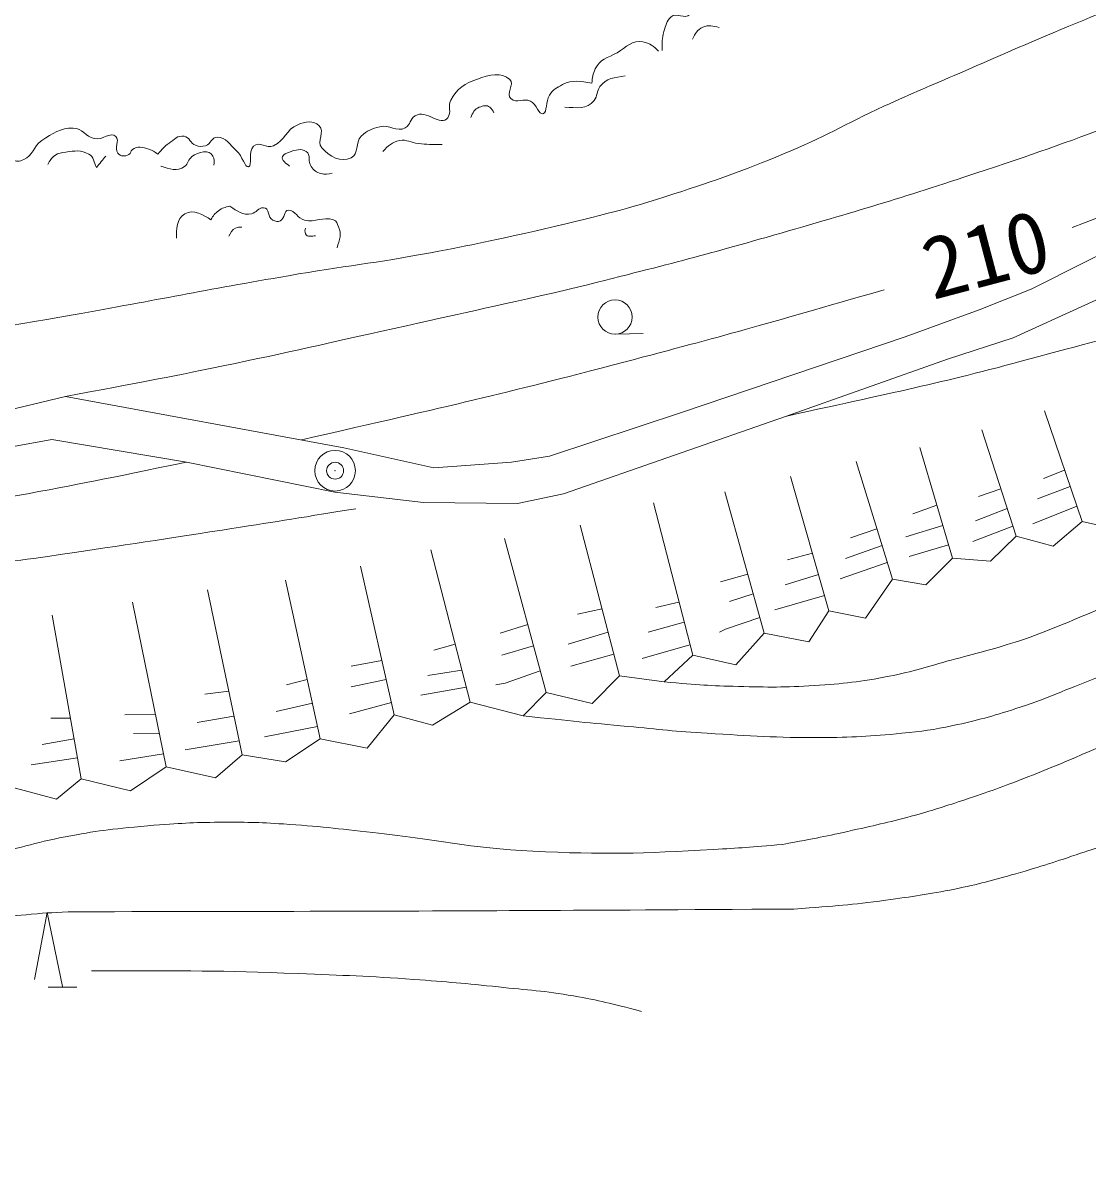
# Model space of a CAD drawing. Units: millimetres, scale not verified. Extents: x 40000 to 680000, y 20000 to 380000.
# Drawn here: x 460700 to 492134, y 250619 to 284752 of the extents above; entities that cross this region are included whole.
import ezdxf
from ezdxf.enums import TextEntityAlignment as Align

# ---------------------------------------------------------------- set-up
doc = ezdxf.new("R2010")
doc.units = ezdxf.units.MM
doc.header["$LTSCALE"] = 1000
doc.header["$PDMODE"] = 32
doc.header["$PDSIZE"] = 500
doc.layers.add('M-BGD', color=7, linetype='Continuous', lineweight=13)
doc.layers.add('M-BMK-SRVR', color=3, linetype='Continuous', lineweight=13)
doc.styles.add('ＭＳ ゴシック', font='')
doc.styles.get('ＭＳ ゴシック').set_extended_font_data('MS Gothic')

msp = doc.modelspace()

# ---------------------------------------------------------------- linework, layer by layer
at = {"layer": 'M-BGD'}
for p, q in [((478194, 275573), (479004, 275598)), ((491963, 270042), (490851, 273311)), ((490013, 269614), (489004, 272750)), ((488136, 268963), (487172, 272232)), ((486363, 268343), (485293, 271819)), ((484486, 267412), (483353, 271374)), ((490829, 271319), (491447, 271560)), ((490646, 270710), (491611, 271078)), ((482580, 266747), (481419, 270922)), ((488908, 270781), (489565, 271005)), ((480467, 266097), (479309, 270595)), ((486965, 270270), (487675, 270526)), ((488812, 270068), (489751, 270427)), ((490507, 269980), (491809, 270496)), ((478310, 265491), (477149, 269942)), ((485129, 269563), (485905, 269830)), ((486759, 269591), (487852, 269929)), ((488734, 269451), (489920, 269904)), ((476138, 265003), (474913, 269540)), ((484981, 268957), (486058, 269334)), ((486862, 269014), (488020, 269359)), ((483267, 268912), (484000, 269113)), ((471658, 264337), (470664, 268727)), ((484818, 268351), (486210, 268838)), ((469473, 263634), (468448, 268314)), ((481287, 268262), (482096, 268489)), ((483193, 268174), (484180, 268483)), ((467162, 263156), (466143, 268033)), ((464926, 262805), (463926, 267663)), ((479378, 267508), (480063, 267667)), ((481553, 267686), (482257, 267908)), ((482897, 267435), (484358, 267863)), ((462414, 262453), (461562, 267279)), ((477067, 267307), (477795, 267466)), ((474781, 266755), (475596, 267011)), ((479152, 266780), (480215, 267078)), ((476790, 266428), (477973, 266781)), ((472821, 266252), (473455, 266423)), ((474831, 266102), (475767, 266375)), ((478976, 266001), (480388, 266406)), ((470385, 265775), (471293, 265949)), ((476866, 265775), (478142, 266133)), ((472646, 265499), (473652, 265656)), ((468476, 265222), (469090, 265381)), ((470385, 265172), (471421, 265386)), ((466064, 264946), (466769, 265037)), ((472445, 264921), (473779, 265161)), ((468174, 264444), (469242, 264689)), ((470334, 264368), (471576, 264701)), ((461517, 264243), (462097, 264247)), ((463703, 264343), (464608, 264349)), ((465838, 264117), (466922, 264304)), ((467822, 263690), (469394, 263994)), ((461266, 263464), (462206, 263630)), ((463954, 263790), (464725, 263779)), ((465486, 263313), (467075, 263572)), ((463552, 262987), (464846, 263195)), ((460939, 262861), (462304, 263077)), ((461435, 256302), (462289, 256302))]:
    msp.add_line(p, q, dxfattribs=at)
for points in [[(480171, 273270), (486738, 275498), (488925, 276296), (490462, 276902), (495249, 279311)], [(476654, 270861), (483206, 273149), (487994, 274833), (489930, 275469), (494156, 277390)], [(473894, 264714), (475458, 264309), (476138, 265003), (477497, 264678), (478310, 265491), (479625, 265314), (480467, 266097), (481738, 265816), (482580, 266747), (483895, 266496), (484486, 267412), (485565, 267190), (486363, 268343), (487353, 268180), (488136, 268963), (489259, 268875), (490013, 269614), (491106, 269318), (491963, 270042), (493146, 269776), (494003, 270574), (492839, 273766)], [(440239, 265284), (447678, 268417), (458329, 272864), (461949, 273737)], [(461949, 273737), (470165, 272224), (472827, 271629), (475117, 271792), (476240, 271969), (480171, 273270)], [(444746, 265742), (447705, 267058), (454251, 269821), (459644, 272126), (461550, 272466), (465525, 271801)], [(465525, 271801), (469900, 270909), (472517, 270610), (475295, 270580), (476654, 270861)], [(460178, 262252), (461686, 261850), (462414, 262453), (463871, 262101), (464926, 262805), (466383, 262478), (467162, 263156), (468443, 262955), (469473, 263634), (470854, 263357), (471658, 264337), (472789, 264036), (473894, 264714), (472738, 269210)], [(481257, 266785), (481435, 266873), (482449, 267218)], [(474655, 265222), (474931, 265273), (475966, 265639)], [(461033, 256528), (461410, 258512), (461862, 256327)]]:
    msp.add_lwpolyline(points, dxfattribs=at)
msp.add_circle((478176, 276078), 505, dxfattribs=at)
for points, knots in [([(476825, 276897), (479845, 277657), (480648, 277859), (483076, 278556), (485444, 279236), (486767, 279636), (489105, 280415), (490745, 280961), (491658, 281284), (493275, 281897), (495251, 282646), (496350, 283088), (498299, 283906), (500396, 284788), (501071, 285100), (503624, 286268)], [0, 0, 0, 0, 1, 1, 1, 2, 2, 2, 3, 3, 3, 4, 4, 4, 5, 5, 5, 5]), ([(479568, 283944), (479563, 284190), (479557, 284292), (479620, 284501), (479674, 284681), (479683, 284815), (479828, 284935), (479997, 285075), (480223, 284857), (480385, 285005), (480507, 285117), (480436, 285276), (480550, 285396), (480731, 285587), (480932, 285628), (481193, 285596), (481389, 285572), (481400, 285347), (481584, 285274), (481775, 285199), (482018, 285096), (482106, 285213), (482192, 285329), (481945, 285524), (482001, 285718), (482078, 285980), (482259, 286097), (482514, 286196), (482740, 286282), (482885, 286268), (483131, 286230)], [0, 0, 0, 0, 1, 1, 1, 2, 2, 2, 3, 3, 3, 4, 4, 4, 5, 5, 5, 6, 6, 6, 7, 7, 7, 8, 8, 8, 9, 9, 9, 10, 10, 10, 10]), ([(476097, 278681), (477920, 279120), (478442, 279238), (479911, 279711), (481193, 280124), (481905, 280380), (483151, 280892), (484336, 281379), (484950, 281765), (486115, 282299), (486982, 282696), (487476, 282899), (488351, 283278), (489702, 283864), (490456, 284201), (491818, 284761), (492893, 285203), (493240, 285341), (494581, 285866)], [0, 0, 0, 0, 1, 1, 1, 2, 2, 2, 3, 3, 3, 4, 4, 4, 5, 5, 5, 6, 6, 6, 6]), ([(480463, 284283), (480544, 284442), (480603, 284556), (480767, 284631), (480937, 284709), (481068, 284671), (481245, 284622)], [0, 0, 0, 0, 1, 1, 1, 2, 2, 2, 2]), ([(491672, 278720), (495660, 280256), (496746, 280655), (499931, 282056), (502407, 283144), (503221, 283523), (506211, 284970)], [0, 0, 0, 0, 1, 1, 1, 2, 2, 2, 2]), ([(483206, 273149), (486814, 273943), (487791, 274128), (490690, 274914), (492213, 275327), (493073, 275541), (494576, 276024), (495641, 276367), (496224, 276599), (497266, 277007), (498596, 277527), (499335, 277835), (500640, 278416), (502459, 279227), (503487, 279669), (505252, 280594), (506456, 281225), (507106, 281623), (508284, 282302), (509682, 283108), (510124, 283377), (511837, 284410)], [0, 0, 0, 0, 1, 1, 1, 2, 2, 2, 3, 3, 3, 4, 4, 4, 5, 5, 5, 6, 6, 6, 7, 7, 7, 7]), ([(477494, 282981), (477497, 283154), (477520, 283248), (477590, 283400), (477721, 283684), (477961, 283724), (478234, 283878), (478516, 284037), (478682, 284271), (478999, 284200), (479204, 284154), (479319, 284069), (479459, 283922)], [0, 0, 0, 0, 1, 1, 1, 2, 2, 2, 3, 3, 3, 4, 4, 4, 4]), ([(464679, 280886), (464808, 281043), (464861, 281104), (465008, 281208), (465164, 281318), (465263, 281446), (465451, 281415), (465618, 281387), (465632, 281204), (465791, 281149), (465900, 281110), (465976, 281102), (466087, 281134), (466245, 281180), (466262, 281388), (466427, 281385), (466700, 281381), (466801, 281171), (467003, 280986), (467173, 280830), (467246, 280480), (467358, 280513), (467476, 280548), (467331, 280949), (467505, 281119), (467670, 281281), (467885, 281040), (468096, 281134), (468433, 281283), (468465, 281615), (468806, 281755), (469035, 281849), (469260, 281892), (469441, 281725), (469628, 281553), (469346, 281267), (469515, 281075), (469752, 280805), (470075, 280630), (470387, 280779), (470624, 280893), (470491, 281219), (470682, 281415), (470850, 281587), (470997, 281633), (471229, 281695), (471513, 281772), (471729, 281517), (471983, 281666), (472138, 281757), (472124, 281927), (472278, 282020), (472600, 282216), (473021, 281673), (473239, 281961), (473357, 282119), (473234, 282296), (473327, 282479), (473505, 282826), (473742, 282971), (474111, 283099), (474465, 283222), (474818, 283329), (475071, 283084), (475219, 282941), (474932, 282664), (475101, 282523), (475274, 282377), (475472, 282546), (475677, 282449), (475861, 282362), (475921, 282039), (476046, 282080), (476185, 282124), (476118, 282435), (476238, 282626), (476341, 282789), (476452, 282846), (476623, 282937), (476924, 283096), (477140, 283031), (477494, 282981)], [0, 0, 0, 0, 1, 1, 1, 2, 2, 2, 3, 3, 3, 4, 4, 4, 5, 5, 5, 6, 6, 6, 7, 7, 7, 8, 8, 8, 9, 9, 9, 10, 10, 10, 11, 11, 11, 12, 12, 12, 13, 13, 13, 14, 14, 14, 15, 15, 15, 16, 16, 16, 17, 17, 17, 18, 18, 18, 19, 19, 19, 20, 20, 20, 21, 21, 21, 22, 22, 22, 23, 23, 23, 24, 24, 24, 25, 25, 25, 26, 26, 26, 27, 27, 27, 27]), ([(476695, 282270), (477029, 282258), (477344, 282198), (477556, 282470), (477662, 282607), (477628, 282738), (477729, 282879), (477916, 283136), (478160, 283142), (478477, 283200)], [0, 0, 0, 0, 1, 1, 1, 2, 2, 2, 3, 3, 3, 3]), ([(473914, 281966), (473978, 282103), (474021, 282216), (474166, 282270), (474280, 282313), (474381, 282343), (474479, 282270), (474541, 282223), (474567, 282176), (474592, 282105)], [0, 0, 0, 0, 1, 1, 1, 2, 2, 2, 3, 3, 3, 3]), ([(454350, 280280), (454406, 280319), (454426, 280338), (454468, 280383), (454543, 280465), (454576, 280526), (454601, 280635), (454636, 280787), (454534, 280886), (454586, 281033), (454614, 281112), (454681, 281144), (454764, 281152), (454917, 281166), (454953, 280904), (455089, 280930), (455225, 280956), (455180, 281174), (455310, 281255), (455426, 281327), (455514, 281327), (455650, 281329), (455750, 281330), (455809, 281323), (455901, 281285), (455997, 281245), (456020, 281152), (456123, 281137), (456300, 281111), (456387, 281247), (456566, 281255), (456715, 281262), (456822, 281262), (456936, 281166), (457043, 281077), (457082, 280992), (457113, 280856), (457137, 280748), (457021, 280676), (457069, 280575), (457147, 280408), (457254, 280299), (457438, 280280), (457590, 280264), (457697, 280324), (457793, 280442), (457860, 280525), (457819, 280607), (457852, 280708), (457891, 280829), (457901, 280909), (457985, 281004), (458070, 281100), (458137, 281138), (458251, 281196), (458415, 281280), (458514, 281321), (458694, 281359), (458966, 281415), (459148, 281497), (459403, 281388), (459535, 281332), (459472, 281085), (459596, 281078), (459736, 281070), (459775, 281293), (459935, 281314), (460092, 281335), (460203, 281272), (460305, 281152), (460415, 281022), (460234, 280811), (460379, 280723), (460492, 280654), (460597, 280671), (460719, 280723), (460996, 280842), (460997, 281120), (461250, 281285), (461579, 281498), (461790, 281662), (462181, 281654), (462452, 281648), (462539, 281408), (462802, 281344), (463044, 281285), (463277, 281565), (463437, 281403), (463561, 281278), (463385, 281071), (463497, 280915), (463571, 280811), (463707, 280813), (463822, 280871), (463884, 280903), (463868, 280977), (463925, 281019), (464079, 281131), (464232, 281095), (464413, 281033), (464525, 280995), (464579, 280965), (464679, 280886)], [0, 0, 0, 0, 1, 1, 1, 2, 2, 2, 3, 3, 3, 4, 4, 4, 5, 5, 5, 6, 6, 6, 7, 7, 7, 8, 8, 8, 9, 9, 9, 10, 10, 10, 11, 11, 11, 12, 12, 12, 13, 13, 13, 14, 14, 14, 15, 15, 15, 16, 16, 16, 17, 17, 17, 18, 18, 18, 19, 19, 19, 20, 20, 20, 21, 21, 21, 22, 22, 22, 23, 23, 23, 24, 24, 24, 25, 25, 25, 26, 26, 26, 27, 27, 27, 28, 28, 28, 29, 29, 29, 30, 30, 30, 31, 31, 31, 32, 32, 32, 33, 33, 33, 34, 34, 34, 34]), ([(471315, 280962), (471482, 281132), (471587, 281245), (471817, 281288), (472030, 281327), (472149, 281223), (472364, 281199), (472639, 281168), (472740, 281171), (473073, 281169)], [0, 0, 0, 0, 1, 1, 1, 2, 2, 2, 3, 3, 3, 3]), ([(461429, 280578), (461493, 280702), (461528, 280769), (461636, 280844), (461745, 280921), (461829, 280930), (461961, 280948), (462225, 280983), (462406, 281014), (462641, 280889), (462798, 280805), (462776, 280645), (462863, 280490), (462863, 280490), (462863, 280490), (462863, 280490), (462972, 280622), (463045, 280710), (463143, 280829)], [0, 0, 0, 0, 1, 1, 1, 2, 2, 2, 3, 3, 3, 4, 4, 4, 5, 5, 5, 6, 6, 6, 6]), ([(464769, 280534), (465020, 280459), (465248, 280354), (465463, 280519), (465578, 280607), (465569, 280729), (465685, 280815), (465879, 280959), (466201, 281035), (466305, 280829), (466351, 280741), (466354, 280648), (466335, 280564)], [0, 0, 0, 0, 1, 1, 1, 2, 2, 2, 3, 3, 3, 4, 4, 4, 4]), ([(468566, 280534), (468479, 280597), (468314, 280706), (468359, 280815), (468392, 280891), (468476, 280916), (468566, 280948), (468746, 281010), (468891, 281062), (469054, 280962), (469210, 280867), (469095, 280667), (469202, 280519), (469284, 280405), (469361, 280348), (469497, 280312), (469620, 280280), (469694, 280295), (469822, 280327)], [0, 0, 0, 0, 1, 1, 1, 2, 2, 2, 3, 3, 3, 4, 4, 4, 5, 5, 5, 6, 6, 6, 6]), ([(465225, 278404), (465224, 278654), (465226, 278984), (465476, 279128), (465732, 279276), (466027, 279087), (466244, 278950)], [0, 0, 0, 0, 1, 1, 1, 2, 2, 2, 2]), ([(466244, 278950), (466319, 279076), (466357, 279136), (466466, 279216), (466580, 279301), (466655, 279316), (466806, 279349)], [0, 0, 0, 0, 1, 1, 1, 2, 2, 2, 2]), ([(466806, 279349), (467028, 279207), (467184, 279072), (467441, 279128), (467592, 279160), (467641, 279305), (467796, 279305), (467977, 279305), (467910, 279007), (468076, 278936), (468156, 278901), (468220, 278882), (468298, 278921), (468434, 278989), (468389, 279234), (468534, 279231), (468742, 279227), (468795, 278985), (469007, 278936), (469333, 278859), (469545, 279052), (469864, 278950), (469959, 278920), (469968, 278833), (470012, 278744), (470120, 278526), (470037, 278364), (469968, 278123)], [0, 0, 0, 0, 1, 1, 1, 2, 2, 2, 3, 3, 3, 4, 4, 4, 5, 5, 5, 6, 6, 6, 7, 7, 7, 8, 8, 8, 9, 9, 9, 9]), ([(446079, 272756), (447930, 273277), (448425, 273426), (449947, 273782), (451032, 274037), (451644, 274157), (452735, 274385), (454234, 274699), (455073, 274883), (456578, 275164), (458762, 275572), (459993, 275754), (462180, 276144), (464664, 276587), (466049, 276873), (468536, 277299), (470172, 277580), (471100, 277669), (472731, 277977), (474051, 278227), (474484, 278319), (476097, 278681)], [0, 0, 0, 0, 1, 1, 1, 2, 2, 2, 3, 3, 3, 4, 4, 4, 5, 5, 5, 6, 6, 6, 7, 7, 7, 7]), ([(466776, 278463), (466831, 278571), (466859, 278653), (466968, 278699), (467038, 278729), (467083, 278734), (467160, 278729)], [0, 0, 0, 0, 1, 1, 1, 2, 2, 2, 2]), ([(469037, 278699), (469019, 278648), (469012, 278595), (469037, 278537), (469083, 278428), (469233, 278463), (469332, 278478)], [0, 0, 0, 0, 1, 1, 1, 2, 2, 2, 2]), ([(461949, 273737), (464203, 274154), (464788, 274265), (466601, 274636), (468579, 275042), (469679, 275306), (471651, 275742), (473673, 276189), (474307, 276331), (476825, 276897)], [0, 0, 0, 0, 1, 1, 1, 2, 2, 2, 3, 3, 3, 3]), ([(468920, 272453), (473520, 273510), (474736, 273778), (478433, 274748), (481447, 275539), (482424, 275813), (486120, 276884)], [0, 0, 0, 0, 1, 1, 1, 2, 2, 2, 2]), ([(454059, 269741), (457161, 270220), (457978, 270338), (460477, 270800), (462454, 271165), (463094, 271293), (465525, 271801)], [0, 0, 0, 0, 1, 1, 1, 2, 2, 2, 2]), ([(479625, 265314), (480670, 265225), (480962, 265200), (481822, 265178), (482695, 265156), (483186, 265147), (484057, 265203), (484926, 265260), (485414, 265315), (486268, 265480), (486995, 265620), (487387, 265764), (488102, 265957), (488840, 266156), (489259, 266249), (489986, 266485), (490837, 266760), (491293, 266975), (492121, 267314), (493756, 267982), (494659, 268390), (496266, 269122), (498482, 270132), (499192, 270506), (501868, 271860)], [0, 0, 0, 0, 1, 1, 1, 2, 2, 2, 3, 3, 3, 4, 4, 4, 5, 5, 5, 6, 6, 6, 7, 7, 7, 8, 8, 8, 8]), ([(444746, 265742), (445877, 265841), (446191, 265875), (447113, 266002), (448308, 266167), (448970, 266313), (450152, 266554), (451689, 266868), (452552, 267042), (454071, 267434), (455051, 267686), (455579, 267906), (456558, 268162), (457279, 268350), (457684, 268455), (458417, 268589), (459587, 268803), (460255, 268844), (461431, 269016), (463444, 269311), (464571, 269481), (466581, 269795), (468122, 270035), (468608, 270113), (470525, 270423)], [0, 0, 0, 0, 1, 1, 1, 2, 2, 2, 3, 3, 3, 4, 4, 4, 5, 5, 5, 6, 6, 6, 7, 7, 7, 8, 8, 8, 8]), ([(475458, 264309), (476961, 264151), (477345, 264109), (478556, 263998), (479468, 263914), (479978, 263849), (480892, 263797), (482196, 263722), (482927, 263663), (484233, 263671), (485176, 263677), (485706, 263703), (486645, 263797), (487237, 263856), (487570, 263899), (488152, 264023), (488888, 264180), (489295, 264295), (490011, 264525), (490880, 264804), (491343, 265031), (492196, 265354), (493001, 265659), (493470, 265783), (494256, 266133), (495704, 266777), (496443, 267286), (497848, 268017), (499659, 268958), (500233, 269249), (502496, 270403)], [0, 0, 0, 0, 1, 1, 1, 2, 2, 2, 3, 3, 3, 4, 4, 4, 5, 5, 5, 6, 6, 6, 7, 7, 7, 8, 8, 8, 9, 9, 9, 10, 10, 10, 10]), ([(483129, 260518), (484123, 260705), (484388, 260754), (485188, 260933), (485917, 261096), (486327, 261185), (487047, 261385), (487621, 261545), (487938, 261649), (488504, 261837), (489216, 262074), (489612, 262218), (490312, 262490), (491775, 263059), (492568, 263443), (494005, 264073), (496040, 264966), (496684, 265273), (499180, 266434)], [0, 0, 0, 0, 1, 1, 1, 2, 2, 2, 3, 3, 3, 4, 4, 4, 5, 5, 5, 6, 6, 6, 6]), ([(483456, 258609), (484755, 258710), (485113, 258730), (486168, 258873), (486965, 258981), (487413, 259040), (488202, 259200), (488916, 259344), (489311, 259452), (490011, 259652), (490763, 259867), (491178, 260007), (491920, 260255), (492512, 260453), (492849, 260549), (493427, 260782), (494164, 261080), (494547, 261313), (495261, 261662), (497158, 262587), (497755, 262925), (500059, 264148)], [0, 0, 0, 0, 1, 1, 1, 2, 2, 2, 3, 3, 3, 4, 4, 4, 5, 5, 5, 6, 6, 6, 7, 7, 7, 7]), ([(464380, 261069), (465388, 261142), (465671, 261166), (466500, 261171), (467236, 261177), (467649, 261169), (468384, 261121), (469417, 261054), (469993, 260981), (471021, 260870), (472868, 260671), (473889, 260410), (475744, 260317), (477822, 260214), (478993, 260245), (481070, 260368), (481875, 260415), (482147, 260426), (483129, 260518)], [0, 0, 0, 0, 1, 1, 1, 2, 2, 2, 3, 3, 3, 4, 4, 4, 5, 5, 5, 6, 6, 6, 6]), ([(430013, 252090), (431785, 252401), (432255, 252480), (433683, 252779), (434904, 253035), (435581, 253205), (436798, 253482), (438035, 253764), (438737, 253886), (439963, 254211), (441511, 254622), (442354, 254935), (443882, 255417), (445858, 256040), (446957, 256416), (448931, 257050), (450470, 257544), (451326, 257843), (452875, 258306), (454351, 258747), (455182, 258980), (456668, 259386), (457823, 259701), (458472, 259868), (459632, 260164), (460533, 260395), (461029, 260566), (461943, 260742), (462886, 260924), (463227, 260956), (464380, 261069)], [0, 0, 0, 0, 1, 1, 1, 2, 2, 2, 3, 3, 3, 4, 4, 4, 5, 5, 5, 6, 6, 6, 7, 7, 7, 8, 8, 8, 9, 9, 9, 10, 10, 10, 10]), ([(430995, 250619), (432951, 251055), (433446, 251163), (435014, 251523), (435947, 251737), (436473, 251840), (437401, 252076), (438840, 252441), (439637, 252682), (441068, 253081), (442974, 253611), (444041, 253913), (445941, 254462), (447749, 254984), (448758, 255291), (450564, 255819), (452212, 256301), (453134, 256575), (454784, 257050), (455578, 257278), (456021, 257412), (456819, 257627), (457611, 257841), (458050, 257987), (458853, 258155), (459659, 258323), (460118, 258386), (460938, 258456), (461447, 258500), (461624, 258513), (462244, 258532)], [0, 0, 0, 0, 1, 1, 1, 2, 2, 2, 3, 3, 3, 4, 4, 4, 5, 5, 5, 6, 6, 6, 7, 7, 7, 8, 8, 8, 9, 9, 9, 10, 10, 10, 10]), ([(462244, 258532), (465621, 258534), (466469, 258536), (469176, 258543), (474754, 258557), (476501, 258570), (483456, 258609)], [0, 0, 0, 0, 1, 1, 1, 2, 2, 2, 2]), ([(462720, 256791), (465663, 256785), (466443, 256800), (468826, 256706), (470158, 256653), (470905, 256631), (472235, 256533), (473211, 256462), (473758, 256415), (474732, 256312), (475599, 256220), (476090, 256198), (476949, 256046), (477741, 255905), (478017, 255836), (478958, 255588)], [0, 0, 0, 0, 1, 1, 1, 2, 2, 2, 3, 3, 3, 4, 4, 4, 5, 5, 5, 5])]:
    msp.add_open_spline(points, degree=3, knots=knots, dxfattribs=at)
at = {"layer": 'M-BMK-SRVR'}
msp.add_circle((469910, 271545), 600, dxfattribs=at)
msp.add_point((469910, 271545), dxfattribs=at)

# ---------------------------------------------------------------- texts
at = {"layer": 'M-BGD', "style": 'ＭＳ ゴシック'}
msp.add_text('210', height=1833, rotation=14.746, dxfattribs=at).set_placement((489499, 276523), align=Align.BOTTOM_CENTER)

doc.saveas('drawing.dxf')
